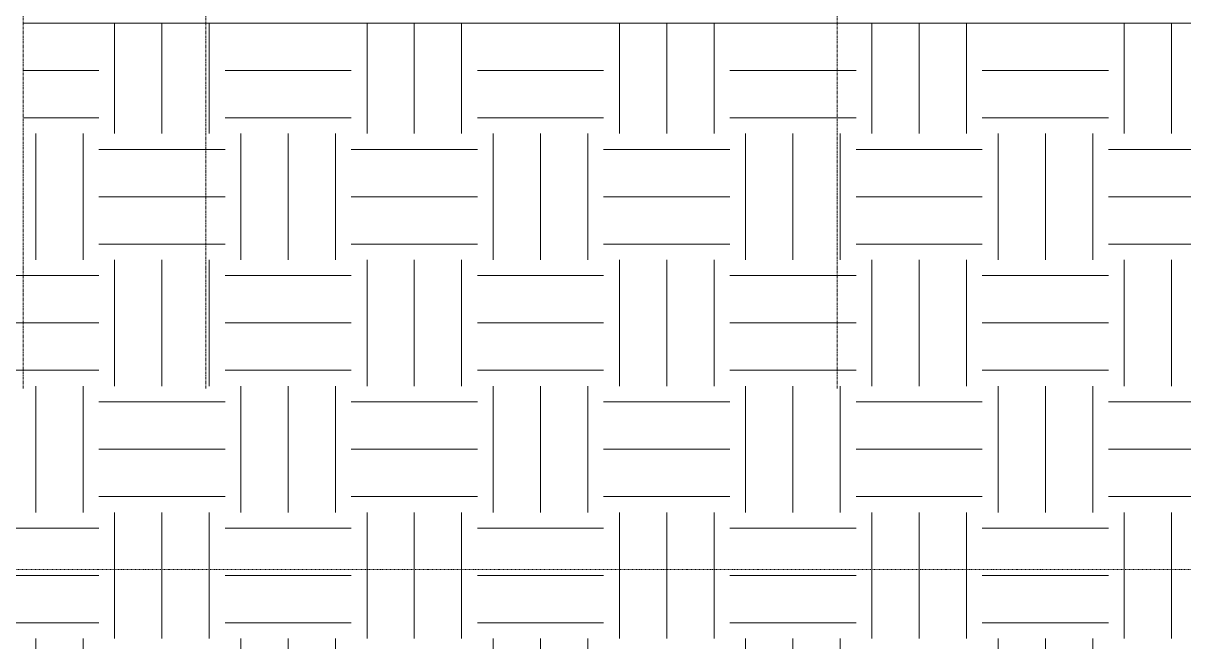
# Model space of a CAD drawing. Header units: inches. Extents: x -4221 to 4014, y -195 to 396.
# Drawn here: x 1354.7 to 1575.4, y -124.9 to -6 of the extents above; entities that cross this region are included whole.
import ezdxf

# ---------------------------------------------------------------- set-up
doc = ezdxf.new("R2010")
doc.units = ezdxf.units.IN
doc.header["$MEASUREMENT"] = 0
doc.linetypes.add('Aligning Line 1_8_', pattern=[0.25, 0.125, -0.125])
doc.linetypes.add('Grid Line 1_2_', pattern=[0.875, 0.5, -0.125, 0.125, -0.125])
for name, color, linetype, lineweight in [('C-TOPO', 7, 'Continuous', 9), ('G-ANNO-SYMB', 111, 'Aligning Line 1_8_', 9), ('S-GRID', 1, 'Continuous', 9)]:
    doc.layers.add(name, color=color, linetype=linetype, lineweight=lineweight)
pattern_1 = [(0, (1273.043, 0), (24, 24), [24, -24]), (0, (1273.043, 9), (24, 24), [24, -24]), (0, (1273.043, 18), (24, 24), [24, -24]), (90, (1276.043, 21), (-24, 24), [24, -24]), (90, (1285.043, 21), (-24, 24), [24, -24]), (90, (1294.043, 21), (-24, 24), [24, -24])]

msp = doc.modelspace()

# ---------------------------------------------------------------- hatches: boundary and pattern name
at = {"layer": 'C-TOPO'}
h = msp.add_hatch(dxfattribs=at)
h.set_pattern_fill('FP_27', color=256, style=0, pattern_type=2)
h.set_pattern_definition(pattern_1)
h.paths.add_polyline_path([(1320.86703, -124.90771), (1356.44206, -124.90771), (1356.44206, -6.00628), (1354.69206, -6.00628), (1354.69206, -48), (1217.72673, -48), (1217.72673, -124.90771), (1302.87442, -124.90771)], flags=0)
h = msp.add_hatch(dxfattribs=at)
h.set_pattern_fill('FP_27', color=256, style=0, pattern_type=2)
h.set_pattern_definition(pattern_1)
h.paths.add_polyline_path([(1356.44206, -124.90771), (1725.59415, -124.90771), (1725.59415, -6.00628), (1356.44206, -6.00628), (1356.44206, -68)], flags=0)

# ---------------------------------------------------------------- linework, layer by layer
for p, q in [((1354.69206, -6.00628), (1356.44206, -6.00628)), ((1356.44206, -6.00628), (1354.69206, -6.00628)), ((1566.33551, -6.00628), (1356.44206, -6.00628)), ((1566.33604, -6.00628), (1356.44206, -6.00628)), ((1725.59415, -6.00628), (1566.33551, -6.00628)), ((1725.59422, -6.00628), (1566.33604, -6.00628))]:
    msp.add_line(p, q, dxfattribs=at)
at = {"layer": 'G-ANNO-SYMB'}
msp.add_line((1217.72673, -109.86125), (3893.45473, -109.86125), dxfattribs=at)
at = {"layer": 'S-GRID', "linetype": 'Grid Line 1_2_'}
for p, q in [((1354.69206, -75.40835), (1354.69206, 346.81628)), ((1389.44206, -75.40835), (1389.44206, 346.81628)), ((1509.44206, -75.40835), (1509.44206, 346.81628))]:
    msp.add_line(p, q, dxfattribs=at)

doc.saveas('drawing.dxf')
